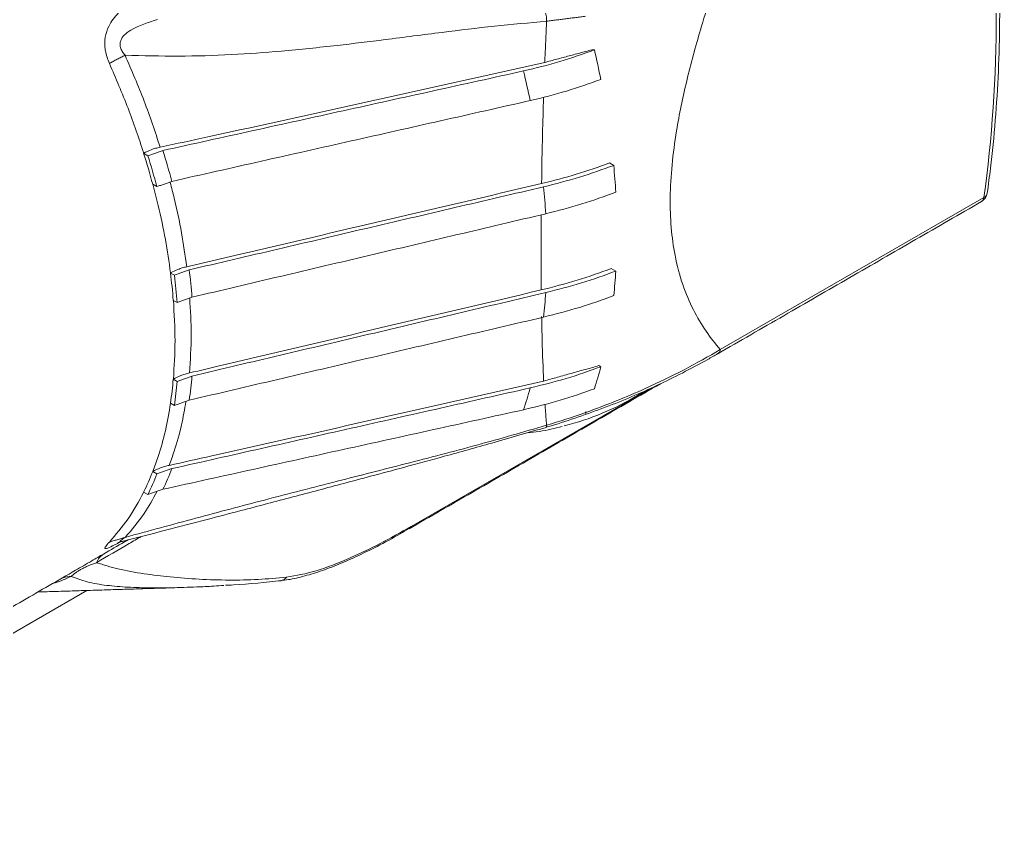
# Model space of a CAD drawing. Extents: x 12.1 to 108.7, y 1 to 80.4.
# Drawn here: x 26.529 to 31.506, y 8.23 to 12.341 of the extents above; entities that cross this region are included whole.
import ezdxf

# ---------------------------------------------------------------- set-up
doc = ezdxf.new("R2010")
doc.units = 0
doc.header["$MEASUREMENT"] = 0
doc.linetypes.add('SLD-Solid', pattern=[0])
doc.layers.get('0').update_dxf_attribs({"linetype": 'CONTINUOUS'})

msp = doc.modelspace()

# ---------------------------------------------------------------- linework, layer by layer
at = {"color": 7, "linetype": 'SLD-Solid', "lineweight": 15}
for p, q in [((29.4411, 12.1895), (29.446, 12.1867)), ((27.1593, 11.6624), (27.1586, 11.662)), ((27.1586, 11.662), (27.1802, 11.6496)), ((29.5234, 11.6129), (29.5441, 11.6009)), ((27.2046, 11.5048), (27.2257, 11.4927)), ((30.0847, 10.6653), (31.4223, 11.4374)), ((27.2953, 11.0548), (27.2946, 11.0544)), ((27.2946, 11.0544), (27.3146, 11.0429)), ((29.5317, 11.0773), (29.5547, 11.0641)), ((27.3089, 10.9155), (27.3288, 10.9041)), ((29.4694, 10.5842), (29.4788, 10.5788)), ((27.3096, 10.5158), (27.3089, 10.5154)), ((27.3089, 10.5154), (27.3288, 10.504)), ((28.5157, 9.7673), (29.7338, 10.4706)), ((27.2946, 10.393), (27.3146, 10.3815)), ((27.2053, 10.0469), (27.2046, 10.0465)), ((27.2046, 10.0465), (27.2257, 10.0344)), ((27.1586, 9.9424), (27.1802, 9.9299)), ((26.8699, 9.4429), (24.7691, 8.2301))]:
    msp.add_line(p, q, dxfattribs=at)
for centre, radius, start, end in [((24.8677, 11.105), 4.7043, 11.4274, 13.2923), ((24.6253, 10.9911), 4.592, 11.7922, 13.7149), ((23.5187, 10.5117), 3.8174, 15.0799, 17.5384), ((23.5103, 10.5019), 3.8452, 14.9323, 17.366), ((23.5658, 10.5304), 3.8646, 14.8309, 17.2475), ((25.7952, 11.2426), 3.766, 3.3728, 5.4595), ((25.5503, 11.1327), 3.6555, 3.4865, 5.6401), ((31.3803, 11.4689), 0.06, 299.9973, 351.9501), ((31.408, 11.4664), 0.0323, 296.3238, 349.5309), ((31.3956, 11.4393), 0.0268, 303.4368, 355.9924), ((24.4109, 10.6865), 2.9071, 4.5187, 7.2717), ((24.4611, 10.7029), 2.9517, 4.4403, 7.1482), ((26.7092, 11.2426), 2.8511, 353.8974, 356.4096), ((24.4044, 10.6753), 2.9333, 4.4723, 7.1985), ((26.4639, 11.1327), 2.7408, 353.671, 356.2805), ((30.0587, 10.6668), 0.0261, 301.2092, 356.6709), ((27.4779, 11.105), 2.0689, 342.0386, 345.2636), ((25.3206, 10.6865), 1.9957, 351.5448, 355.0825), ((25.3143, 10.6753), 2.0217, 351.6434, 355.1375), ((25.3712, 10.7029), 2.04, 351.711, 355.1752), ((27.2255, 10.991), 1.9649, 341.271, 344.6571), ((28.9752, 11.565), 1.3252, 283.8743, 301.499), ((27.7228, 11.0207), 1.8103, 337.9914, 338.2624), ((26.0675, 10.5304), 1.3203, 334.244, 339.1895), ((26.0111, 10.5116), 1.2809, 333.6151, 338.707), ((26.0082, 10.5018), 1.3041, 333.9889, 338.9936), ((28.4947, 9.7757), 0.0225, 301.8596, 338.1719)]:
    msp.add_arc(centre, radius, start, end, dxfattribs=at)
msp.add_ellipse((25.7795, 15.6073), major_axis=(-4.0521, 6.8981), ratio=0.58236, start_param=3.773895, end_param=4.071437, dxfattribs=at)
for points, knots in [([(31.4398, 11.4605), (31.4454, 11.5023), (31.4617, 11.6234), (31.482, 11.8287), (31.4976, 12.0779), (31.5041, 12.3326), (31.5018, 12.5924), (31.4904, 12.8569), (31.4707, 13.1252), (31.4502, 13.3072), (31.4399, 13.3981)], [0, 0, 0, 0, 0.070019, 0.202903, 0.335796, 0.468696, 0.601597, 0.734495, 0.867387, 1, 1, 1, 1]), ([(30.0847, 12.6017), (30.0501, 12.4973), (29.9869, 12.3067), (29.9121, 12.0297), (29.8642, 11.7996), (29.8381, 11.6018), (29.8285, 11.4361), (29.8339, 11.2824), (29.8544, 11.1327), (29.8922, 10.9925), (29.9466, 10.8652), (30.0112, 10.7557), (30.0602, 10.6954), (30.0847, 10.6653)], [0, 0, 0, 0, 0.128108, 0.233833, 0.339418, 0.414185, 0.488923, 0.563852, 0.638803, 0.729469, 0.820219, 0.910089, 1, 1, 1, 1]), ([(26.9848, 12.1182), (26.9766, 12.1395), (26.9675, 12.1631), (26.9607, 12.2083), (26.9612, 12.2526), (26.9833, 12.3182), (27.0396, 12.3916), (27.0993, 12.4338), (27.1386, 12.4566), (27.1404, 12.4577)], [0, 0, 0, 0, 0.145706, 0.161853, 0.29586, 0.430973, 0.641294, 0.983629, 1, 1, 1, 1]), ([(27.0642, 12.1602), (27.0591, 12.1664), (27.0496, 12.1779), (27.0405, 12.1976), (27.0376, 12.2171), (27.0424, 12.2404), (27.0612, 12.2659), (27.1213, 12.3086), (27.182, 12.3266), (27.2292, 12.3407)], [0, 0, 0, 0, 0.074084, 0.136998, 0.193722, 0.250825, 0.358574, 0.500932, 1, 1, 1, 1]), ([(29.2035, 12.3325), (29.1152, 12.3245), (28.9386, 12.3086), (28.6654, 12.2752), (28.3995, 12.2409), (28.1279, 12.2075), (27.8682, 12.1804), (27.5998, 12.1608), (27.3353, 12.1529), (27.1546, 12.1578), (27.0642, 12.1602)], [0, 0, 0, 0, 0.124845, 0.2497843, 0.3856153, 0.4999433, 0.6319543, 0.7498603, 0.8748091, 1, 1, 1, 1]), ([(29.0863, 12.0798), (29.1484, 12.0948), (29.2731, 12.1249), (29.3882, 12.166), (29.446, 12.1867)], [0, 0, 0, 0, 0.49725, 1, 1, 1, 1]), ([(27.2425, 11.6932), (27.3233, 11.7106), (27.9757, 11.8512), (28.6252, 11.9963), (29.1942, 12.1234)], [0, 0, 0, 0, 0.1238173, 1, 1, 1, 1]), ([(29.4788, 12.0371), (29.4218, 12.0166), (29.3071, 11.9754), (29.1828, 11.9448), (29.1204, 11.9295)], [0, 0, 0, 0, 0.497315, 1, 1, 1, 1]), ([(29.178, 11.5084), (29.1794, 11.5913), (29.1817, 11.7342), (29.1862, 11.8843), (29.1881, 11.9473)], [0, 0, 0, 0, 0.579938, 1, 1, 1, 1]), ([(27.2425, 11.6932), (27.2347, 11.6913), (27.2192, 11.6877), (27.1902, 11.6782), (27.1716, 11.6687), (27.1593, 11.6624)], [0, 0, 0, 0, 0.252921, 0.505854, 1, 1, 1, 1]), ([(29.178, 11.5084), (29.2375, 11.5234), (29.3569, 11.5534), (29.4677, 11.593), (29.5234, 11.6129)], [0, 0, 0, 0, 0.497692, 1, 1, 1, 1]), ([(29.1881, 11.4919), (29.2495, 11.5074), (29.3729, 11.5386), (29.4868, 11.5801), (29.5441, 11.6009)], [0, 0, 0, 0, 0.497452, 1, 1, 1, 1]), ([(27.2953, 11.0548), (27.2872, 11.1112), (27.2709, 11.2239), (27.239, 11.375), (27.2146, 11.4693), (27.2053, 11.5052)], [0, 0, 0, 0, 0.3820493, 0.7640986, 1, 1, 1, 1]), ([(27.2939, 11.5132), (27.3007, 11.4868), (27.3227, 11.4013), (27.3527, 11.2579), (27.3691, 11.1434), (27.3774, 11.0862)], [0, 0, 0, 0, 0.182569, 0.591285, 1, 1, 1, 1]), ([(27.3774, 11.0862), (27.4346, 11.0996), (28.035, 11.24), (28.6351, 11.3809), (29.178, 11.5084)], [0, 0, 0, 0, 0.095332, 1, 1, 1, 1]), ([(29.5547, 11.4642), (29.498, 11.4435), (29.3843, 11.4019), (29.2609, 11.3707), (29.199, 11.355)], [0, 0, 0, 0, 0.497472, 1, 1, 1, 1]), ([(29.1764, 10.9683), (29.1759, 11.0449), (29.1751, 11.1674), (29.176, 11.3), (29.1763, 11.3496)], [0, 0, 0, 0, 0.625773, 1, 1, 1, 1]), ([(27.3773, 11.0862), (27.3696, 11.0843), (27.3543, 11.0804), (27.3258, 11.0706), (27.3074, 11.0611), (27.2952, 11.0548)], [0, 0, 0, 0, 0.253944, 0.50789, 1, 1, 1, 1]), ([(29.1764, 10.9683), (29.2377, 10.9838), (29.3609, 11.015), (29.4746, 11.0565), (29.5317, 11.0773)], [0, 0, 0, 0, 0.4974901, 1, 1, 1, 1]), ([(29.199, 10.9549), (29.2603, 10.9704), (29.3836, 11.0016), (29.4975, 11.0432), (29.5547, 11.0641)], [0, 0, 0, 0, 0.497472, 1, 1, 1, 1]), ([(27.3916, 10.5472), (27.4466, 10.5602), (28.0416, 10.7004), (28.6365, 10.8409), (29.1764, 10.9683)], [0, 0, 0, 0, 0.09238, 1, 1, 1, 1]), ([(27.3924, 10.9272), (27.396, 10.865), (27.4036, 10.7338), (27.3957, 10.6115), (27.3916, 10.5472)], [0, 0, 0, 0, 0.474219, 1, 1, 1, 1]), ([(29.5441, 10.9395), (29.4874, 10.9189), (29.3735, 10.8773), (29.2501, 10.8462), (29.1881, 10.8305)], [0, 0, 0, 0, 0.497451, 1, 1, 1, 1]), ([(29.1885, 10.5059), (29.1857, 10.5728), (29.1813, 10.676), (29.1791, 10.7922), (29.1783, 10.8331)], [0, 0, 0, 0, 0.648017, 1, 1, 1, 1]), ([(29.4031, 10.3467), (29.4548, 10.3658), (29.5584, 10.4041), (29.7258, 10.4762), (29.9048, 10.5626), (30.0245, 10.6309), (30.0847, 10.6653)], [0, 0, 0, 0, 0.205314, 0.412144, 0.70462, 1, 1, 1, 1]), ([(29.2, 10.2714), (29.2089, 10.2739), (29.265, 10.2898), (29.3662, 10.3235), (29.5032, 10.3726), (29.6371, 10.4265), (29.7676, 10.4847), (29.8963, 10.5479), (29.9983, 10.6017), (30.0553, 10.6352), (30.0719, 10.645)], [0, 0, 0, 0, 0.026725, 0.169196, 0.314738, 0.462823, 0.612817, 0.767168, 0.93204, 1, 1, 1, 1]), ([(29.1204, 10.4712), (29.1822, 10.4863), (29.3065, 10.5168), (29.4211, 10.558), (29.4788, 10.5788)], [0, 0, 0, 0, 0.49732, 1, 1, 1, 1]), ([(27.2881, 10.0778), (27.3606, 10.0939), (27.9953, 10.2347), (28.628, 10.3785), (29.1885, 10.5059)], [0, 0, 0, 0, 0.11412, 1, 1, 1, 1]), ([(27.3916, 10.5472), (27.3839, 10.5453), (27.3686, 10.5413), (27.3401, 10.5316), (27.3217, 10.5221), (27.3096, 10.5158)], [0, 0, 0, 0, 0.254039, 0.508079, 1, 1, 1, 1]), ([(29.446, 10.467), (29.3888, 10.4466), (29.2738, 10.4055), (29.1491, 10.3753), (29.0863, 10.3601)], [0, 0, 0, 0, 0.497243, 1, 1, 1, 1]), ([(27.3732, 10.4028), (27.3662, 10.3625), (27.351, 10.2745), (27.3209, 10.1673), (27.2969, 10.1018), (27.2881, 10.0778)], [0, 0, 0, 0, 0.3488834, 0.7619595, 1, 1, 1, 1]), ([(27.2053, 10.0469), (27.2146, 10.0721), (27.239, 10.1381), (27.2709, 10.2524), (27.2872, 10.3464), (27.2953, 10.3934)], [0, 0, 0, 0, 0.235901, 0.617951, 1, 1, 1, 1]), ([(29.2035, 10.2812), (29.2687, 10.3017), (29.3354, 10.3226), (29.4, 10.3455), (29.4015, 10.3461)], [0, 0, 0, 0, 0.976244, 1, 1, 1, 1]), ([(29.4012, 10.3423), (29.401, 10.3426), (29.4004, 10.3431), (29.4005, 10.3443), (29.401, 10.3454), (29.4014, 10.346), (29.4015, 10.3461)], [0, 0, 0, 0, 0.324532, 0.65174, 0.939499, 1, 1, 1, 1]), ([(27.0539, 9.6933), (27.126, 9.7116), (27.2685, 9.7478), (27.4674, 9.8), (27.6396, 9.8451), (27.7848, 9.8832), (27.9162, 9.9178), (28.0455, 9.9519), (28.177, 9.9868), (28.3217, 10.0254), (28.4917, 10.0711), (28.6967, 10.127), (28.9374, 10.1939), (29.109, 10.244), (29.2009, 10.2709)], [0, 0, 0, 0, 0.09966, 0.19697, 0.276195, 0.339127, 0.399181, 0.459304, 0.519494, 0.582777, 0.661629, 0.757414, 0.87017, 1, 1, 1, 1]), ([(27.0642, 9.7124), (27.1843, 9.745), (27.4209, 9.8093), (27.78, 9.9049), (28.1339, 9.9957), (28.4931, 10.0869), (28.847, 10.1785), (29.0857, 10.2473), (29.2035, 10.2812)], [0, 0, 0, 0, 0.166316, 0.327725, 0.500562, 0.66248, 0.833467, 1, 1, 1, 1]), ([(29.1042, 10.2429), (29.1252, 10.2451), (29.1864, 10.2515), (29.2445, 10.2656), (29.2826, 10.2749)], [0, 0, 0, 0, 0.3445364, 1, 1, 1, 1]), ([(29.2008, 10.2711), (29.2009, 10.2711), (29.202, 10.271), (29.2031, 10.2741), (29.2034, 10.2788), (29.2035, 10.2812)], [0, 0, 0, 0, 0.068729, 0.534364, 1, 1, 1, 1]), ([(27.2881, 10.0778), (27.2804, 10.076), (27.2649, 10.0722), (27.2361, 10.0627), (27.2176, 10.0532), (27.2053, 10.0469)], [0, 0, 0, 0, 0.253292, 0.506592, 1, 1, 1, 1]), ([(27.2266, 9.9462), (27.2057, 9.9074), (27.1588, 9.8205), (27.0979, 9.7509), (27.0642, 9.7124)], [0, 0, 0, 0, 0.445931, 1, 1, 1, 1]), ([(27.8615, 9.4944), (27.8648, 9.4947), (27.8689, 9.495), (27.898, 9.4973), (27.9546, 9.5105), (28.0419, 9.535), (28.1367, 9.5701), (28.2373, 9.6139), (28.3453, 9.6672), (28.4353, 9.7151), (28.4909, 9.7477), (28.5065, 9.7568)], [0, 0, 0, 0, 0.018705, 0.023824, 0.167819, 0.315462, 0.465539, 0.617483, 0.77078, 0.935958, 1, 1, 1, 1]), ([(27.8844, 9.5105), (27.9325, 9.5188), (28.03, 9.5358), (28.1948, 9.6005), (28.358, 9.6787), (28.4629, 9.7377), (28.5157, 9.7673)], [0, 0, 0, 0, 0.2762007, 0.5603853, 0.779105, 1, 1, 1, 1]), ([(27.1462, 9.7169), (27.1257, 9.7048), (27.0496, 9.6598), (26.974, 9.616), (26.9188, 9.584)], [0, 0, 0, 0, 0.269442, 1, 1, 1, 1]), ([(27.0538, 9.6935), (27.0494, 9.6922), (27.0413, 9.6899), (27.0377, 9.6911), (27.0405, 9.6952), (27.0496, 9.7025), (27.0591, 9.7089), (27.0642, 9.7124)], [0, 0, 0, 0, 0.2194543, 0.3971917, 0.5737049, 0.7694684, 1, 1, 1, 1]), ([(26.955, 9.628), (26.9904, 9.6484), (27.032, 9.6724), (27.0733, 9.6962), (27.0796, 9.6999)], [0, 0, 0, 0, 0.848015, 1, 1, 1, 1]), ([(27.0393, 9.689), (27.0335, 9.6858), (27.0111, 9.6735), (26.9808, 9.6587), (26.959, 9.6522), (26.9624, 9.6639), (26.9776, 9.6806), (26.9848, 9.6885)], [0, 0, 0, 0, 0.088572, 0.344581, 0.596516, 0.808889, 1, 1, 1, 1]), ([(27.0273, 9.685), (27.0272, 9.6849), (27.0269, 9.6848), (27.0343, 9.6875), (27.0431, 9.6909), (27.0505, 9.6922), (27.0512, 9.6923)], [0, 0, 0, 0, 0.207224, 0.527249, 0.957264, 1, 1, 1, 1]), ([(26.8135, 9.5456), (26.8266, 9.5532), (26.8541, 9.5691), (26.9041, 9.5985), (26.9357, 9.6168), (26.955, 9.628)], [0, 0, 0, 0, 0.262092, 0.548112, 1, 1, 1, 1]), ([(26.9188, 9.584), (26.9235, 9.5931), (26.9329, 9.6113), (26.9477, 9.6224), (26.955, 9.628)], [0, 0, 0, 0, 0.5, 1, 1, 1, 1]), ([(26.7911, 9.5143), (26.7967, 9.5194), (26.8043, 9.5263), (26.8234, 9.5396), (26.8339, 9.5462), (26.8419, 9.5508), (26.8503, 9.5554), (26.8624, 9.5616), (26.8883, 9.5734), (26.9059, 9.5795), (26.9188, 9.584)], [0, 0, 0, 0, 0.3019654, 0.408336, 0.4546571, 0.4989529, 0.5432328, 0.5900443, 0.6980525, 1, 1, 1, 1]), ([(26.9188, 9.584), (26.9548, 9.5729), (27.0313, 9.5494), (27.1582, 9.5273), (27.2961, 9.5101), (27.4394, 9.499), (27.5881, 9.4946), (27.7352, 9.4972), (27.8359, 9.5061), (27.8844, 9.5105)], [0, 0, 0, 0, 0.133296, 0.283597, 0.425181, 0.577963, 0.728419, 0.869046, 1, 1, 1, 1]), ([(26.7911, 9.5143), (26.7647, 9.5023), (26.7348, 9.4888), (26.7012, 9.4795), (26.6973, 9.4785)], [0, 0, 0, 0, 0.885602, 1, 1, 1, 1]), ([(26.7911, 9.5143), (26.7772, 9.5132), (26.7592, 9.5119), (26.7432, 9.5046), (26.7394, 9.5029)], [0, 0, 0, 0, 0.765668, 1, 1, 1, 1]), ([(27.3632, 9.4584), (27.3583, 9.4582), (27.3288, 9.4571), (27.2722, 9.4561), (27.1806, 9.4557), (27.0775, 9.4586), (26.9685, 9.4679), (26.8709, 9.4839), (26.8171, 9.5044), (26.7911, 9.5143)], [0, 0, 0, 0, 0.02149, 0.130018, 0.253995, 0.4421, 0.624419, 0.818201, 1, 1, 1, 1]), ([(27.8584, 9.4934), (27.8609, 9.4941), (27.8671, 9.4958), (27.8761, 9.5015), (27.8817, 9.5075), (27.8844, 9.5105)], [0, 0, 0, 0, 0.249053, 0.624527, 1, 1, 1, 1]), ([(27.5661, 9.4682), (27.549, 9.4671), (27.5028, 9.4642), (27.4349, 9.4608), (27.3848, 9.4591), (27.3632, 9.4584)], [0, 0, 0, 0, 0.251593, 0.676721, 1, 1, 1, 1]), ([(27.5746, 9.4692), (27.5878, 9.4698), (27.6845, 9.4746), (27.7779, 9.4845), (27.8585, 9.4931)], [0, 0, 0, 0, 0.136806, 1, 1, 1, 1]), ([(27.8431, 9.4917), (27.847, 9.4915), (27.8522, 9.4913), (27.8571, 9.493), (27.8584, 9.4934)], [0, 0, 0, 0, 0.748114, 1, 1, 1, 1])]:
    msp.add_open_spline(points, degree=3, knots=knots, dxfattribs=at)
for points, degree in [([(29.2035, 12.3325), (29.2034, 12.3374), (29.2032, 12.3471), (29.2014, 12.3618), (29.1986, 12.3757), (29.196, 12.3834), (29.1947, 12.3872)], 3), ([(29.4015, 12.3574), (29.2035, 12.3325)], 1), ([(29.1942, 12.1234), (29.2035, 12.3325)], 1), ([(27.0642, 12.1602), (26.9848, 12.1182)], 1), ([(27.0642, 12.1602), (27.0978, 12.0827), (27.165, 11.9276), (27.2167, 11.7713), (27.2425, 11.6932)], 3), ([(29.1942, 12.1234), (29.4411, 12.1895)], 1), ([(27.1593, 11.6624), (27.1339, 11.7387), (27.0832, 11.8912), (27.0176, 12.0425), (26.9848, 12.1182)], 3), ([(27.2566, 11.6763), (29.0863, 12.0798)], 1), ([(29.1204, 11.9295), (27.3017, 11.5196)], 1), ([(27.1802, 11.6496), (27.2566, 11.6763)], 1), ([(27.3017, 11.5196), (27.2257, 11.4927)], 1), ([(27.3899, 11.0702), (29.1881, 11.4919)], 1), ([(30.0728, 10.6448), (31.4103, 11.4169)], 1), ([(29.199, 11.355), (27.404, 10.9315)], 1), ([(27.3146, 11.0429), (27.3899, 11.0702)], 1), ([(27.404, 10.5314), (29.199, 10.9549)], 1), ([(27.3096, 10.5158), (27.3137, 10.5801), (27.322, 10.7087), (27.3137, 10.8468), (27.3096, 10.9159)], 3), ([(27.404, 10.9315), (27.3288, 10.9041)], 1), ([(29.1881, 10.8305), (27.3899, 10.4088)], 1), ([(29.1885, 10.5059), (29.4694, 10.5842)], 1), ([(27.3288, 10.504), (27.404, 10.5314)], 1), ([(27.3017, 10.0613), (29.1204, 10.4712)], 1), ([(28.5063, 9.7564), (29.7811, 10.4923)], 1), ([(29.6361, 10.4162), (29.7183, 10.4636)], 1), ([(27.3899, 10.4088), (27.3146, 10.3815)], 1), ([(29.0863, 10.3601), (27.2566, 9.9567)], 1), ([(29.2035, 10.2812), (29.1954, 10.3885)], 1), ([(29.4031, 10.3467), (29.4012, 10.3423)], 1), ([(29.4015, 10.3461), (29.4044, 10.3502)], 1), ([(29.4044, 10.3502), (29.4031, 10.3467)], 1), ([(27.2257, 10.0344), (27.3017, 10.0613)], 1), ([(27.2566, 9.9567), (27.1802, 9.9299)], 1), ([(26.9848, 9.6885), (27.0176, 9.7263), (27.0832, 9.8019), (27.1339, 9.8958), (27.1593, 9.9428)], 3), ([(27.0642, 9.7124), (26.9848, 9.6885)], 1), ([(24.6676, 8.3067), (26.8135, 9.5455)], 1), ([(26.6223, 9.4351), (27.3632, 9.4583)], 1)]:
    msp.add_open_spline(points, degree=degree, dxfattribs=at)

doc.saveas('drawing.dxf')
